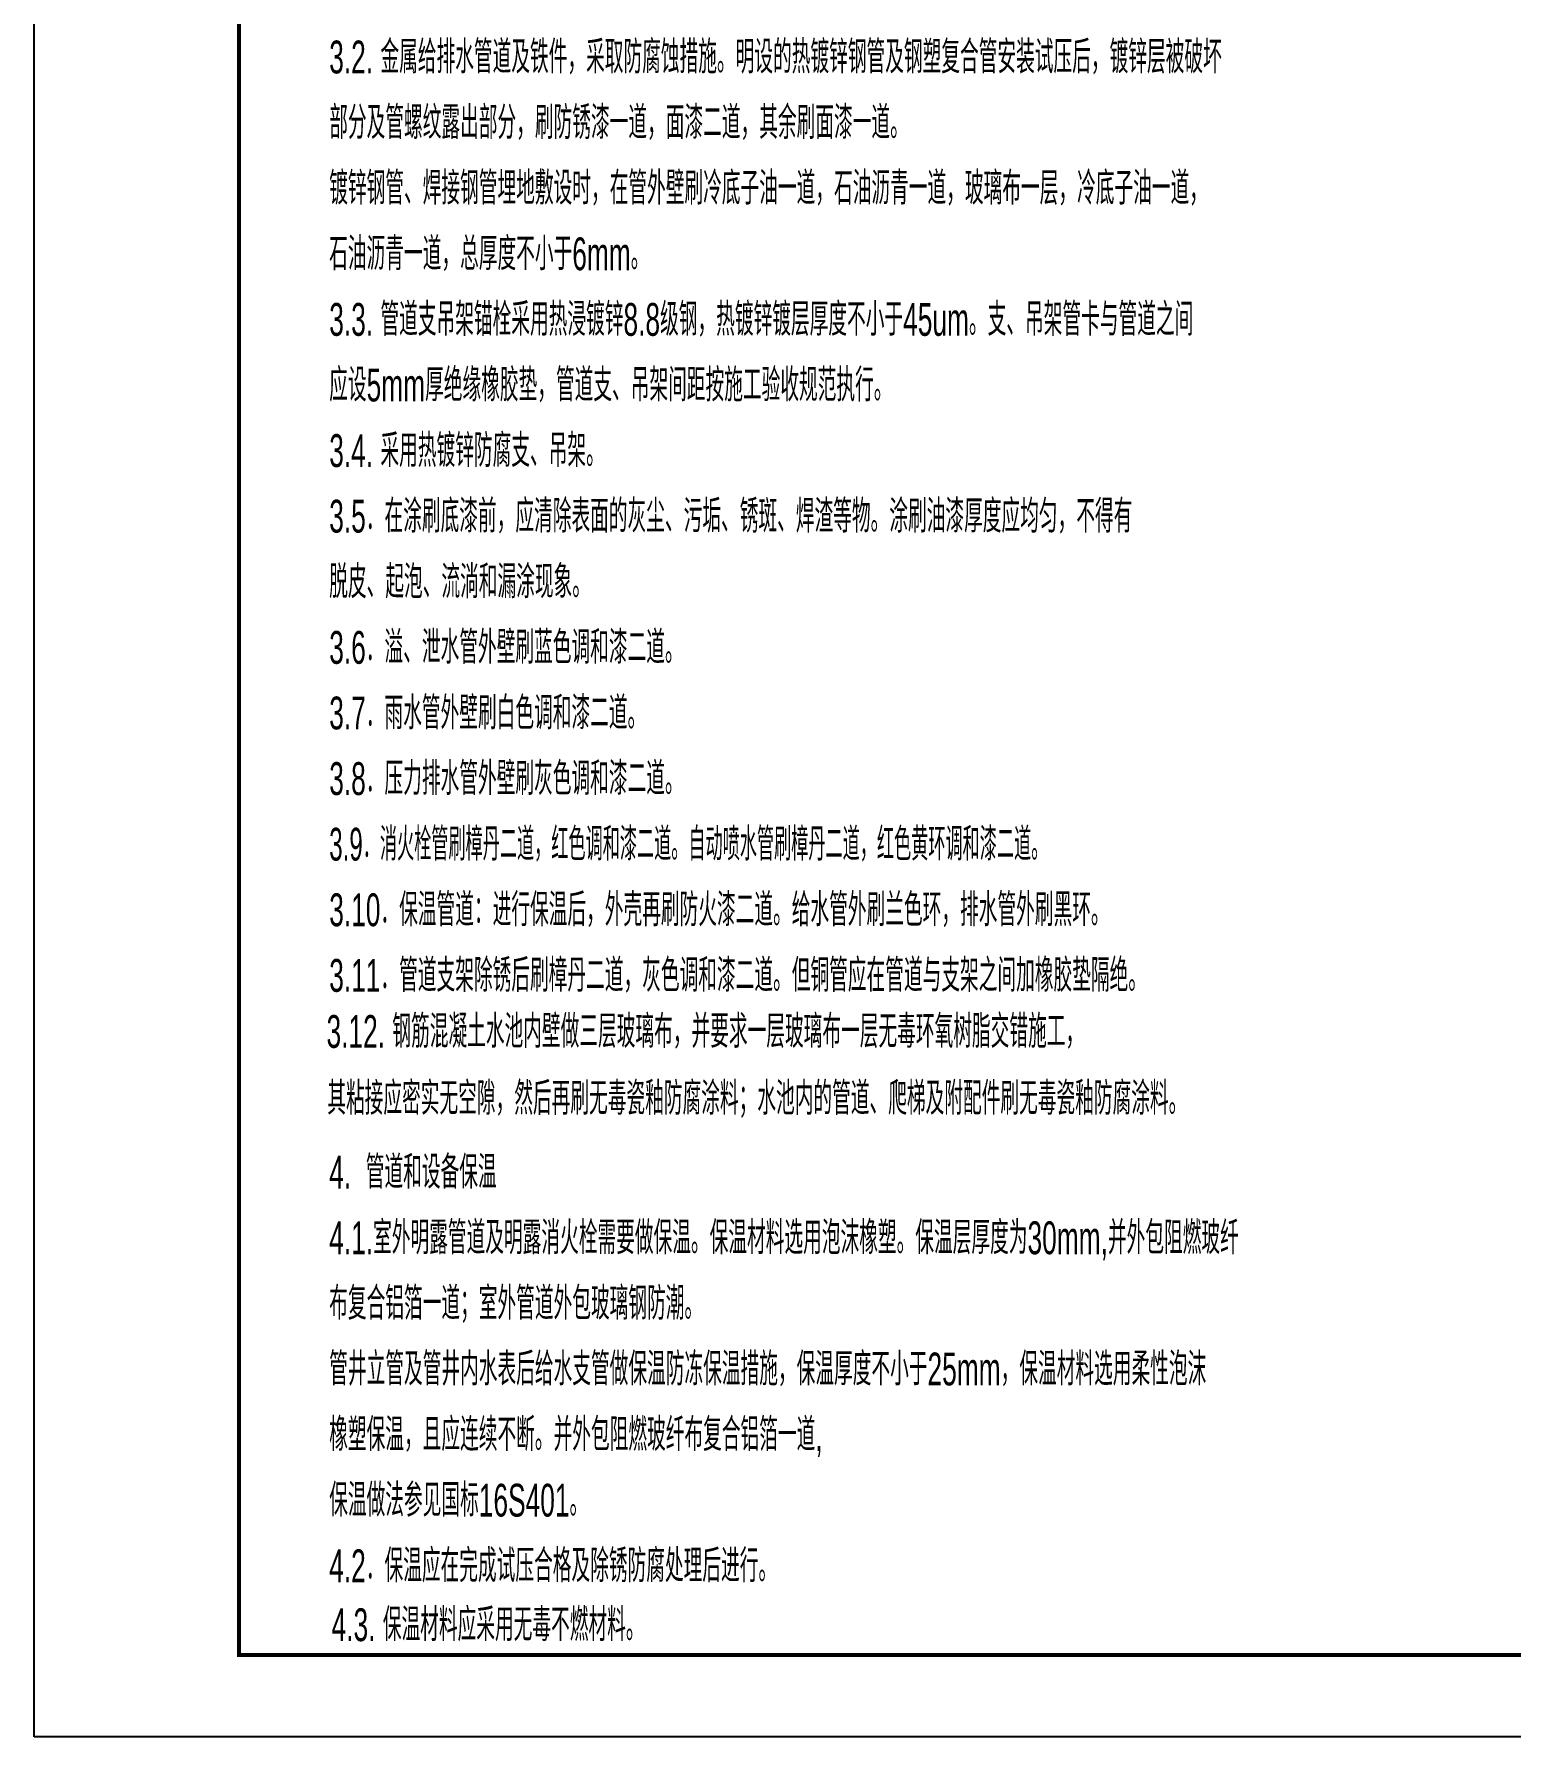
# Model space of a CAD drawing. Header units: inches. Extents: x -1293886 to -986005, y -15154 to 203628.
# Drawn here: x -1271634 to -1253624, y 76427 to 97194 of the extents above; entities that cross this region are included whole.
import ezdxf

# ---------------------------------------------------------------- set-up
doc = ezdxf.new("R2010")
doc.units = ezdxf.units.IN
doc.header["$LTSCALE"] = 100
doc.header["$MEASUREMENT"] = 0
doc.layers.add('nb-plugin', color=7, linetype='Continuous', true_color=0xffffff)
for name, color, linetype in [('W_DIM', 4, 'Continuous'), ('WZ', 6, 'Continuous'), ('图框', 7, 'Continuous')]:
    doc.layers.add(name, color=color, linetype=linetype)
doc.styles.add('DIM_FONT', font='bzxw.shx', dxfattribs={"width": 0.55, "bigfont": 'bzhz.shx'})

# ---------------------------------------------------------------- blocks, each defined once
blk = doc.blocks.new('nb-594-420-1-100-c2de73c1-9880-4671-acc2-784e2fc0a41b')
at = {"layer": 'W_DIM', "color": 7, "true_color": 0xffffff}
blk.add_lwpolyline([(0, 0), (0, 42000), (59400, 42000), (59400, 0)], close=True, dxfattribs=at)

msp = doc.modelspace()

# ---------------------------------------------------------------- linework, layer by layer
at = {"layer": '图框', "color": 4}
msp.add_lwpolyline([(-1271633.8, 76427.1), (-1271633.8, 118427.1), (-1212233.8, 118427.1), (-1212233.8, 76427.1)], close=True, dxfattribs=at)
at = {"layer": '图框', "color": 4, "const_width": 50}
msp.add_lwpolyline([(-1269133.8, 77427.1), (-1269133.8, 117427.1), (-1213233.8, 117427.1), (-1213233.8, 77427.1)], close=True, dxfattribs=at)

# ---------------------------------------------------------------- block references
at = {"layer": 'nb-plugin'}
msp.add_blockref('nb-594-420-1-100-c2de73c1-9880-4671-acc2-784e2fc0a41b', (-1271633.8, 76427.1), dxfattribs=at)

# ---------------------------------------------------------------- texts
at = {"layer": 'WZ', "style": 'DIM_FONT'}
for s, width, p in [('3.2. 金属给排水管道及铁件，采取防腐蚀措施。明设的热镀锌钢管及钢塑复合管安装试压后，镀锌层被破坏', 0.6, (-1268034.4, 96714.4)), ('部分及管螺纹露出部分，刷防锈漆一道，面漆二道，其余刷面漆一道。', 0.6, (-1268034.4, 95914.4)), ('镀锌钢管、焊接钢管埋地敷设时，在管外壁刷冷底子油一道，石油沥青一道，玻璃布一层，冷底子油一道，', 0.6, (-1268034.4, 95114.4)), ('石油沥青一道，总厚度不小于6mm。', 0.6, (-1268034.4, 94314.4)), ('3.3. 管道支吊架锚栓采用热浸镀锌8.8级钢，热镀锌镀层厚度不小于45um。支、吊架管卡与管道之间', 0.6, (-1268034.4, 93514.4)), ('应设5mm厚绝缘橡胶垫，管道支、吊架间距按施工验收规范执行。', 0.6, (-1268034.4, 92714.4)), ('3.4. 采用热镀锌防腐支、吊架。', 0.6, (-1268034.4, 91914.4)), ('3.5．在涂刷底漆前，应清除表面的灰尘、污垢、锈斑、焊渣等物。涂刷油漆厚度应均匀，不得有', 0.6, (-1268034.4, 91114.4)), ('脱皮、起泡、流淌和漏涂现象。', 0.6, (-1268034.4, 90314.4)), ('3.6．溢、泄水管外壁刷蓝色调和漆二道。', 0.6, (-1268034.4, 89514.4)), ('3.7．雨水管外壁刷白色调和漆二道。', 0.6, (-1268034.4, 88714.4)), ('3.8．压力排水管外壁刷灰色调和漆二道。', 0.6, (-1268034.4, 87914.4)), ('3.9．消火栓管刷樟丹二道，红色调和漆二道。自动喷水管刷樟丹二道，红色黄环调和漆二道。', 0.55, (-1268034.4, 87114.4)), ('3.10．保温管道：进行保温后，外壳再刷防火漆二道。给水管外刷兰色环，排水管外刷黑环。', 0.6, (-1268034.4, 86314.4)), ('3.11．管道支架除锈后刷樟丹二道，灰色调和漆二道。但铜管应在管道与支架之间加橡胶垫隔绝。', 0.6, (-1268034.4, 85514.4)), ('3.12. 钢筋混凝土水池内壁做三层玻璃布，并要求一层玻璃布一层无毒环氧树脂交错施工，', 0.6, (-1268067.2, 84831)), ('其粘接应密实无空隙，然后再刷无毒瓷釉防腐涂料；水池内的管道、爬梯及附配件刷无毒瓷釉防腐涂料。', 0.6, (-1268057.7, 84014.3)), ('4.  管道和设备保温', 0.6, (-1268034.4, 83114.4)), ('4.1.室外明露管道及明露消火栓需要做保温。保温材料选用泡沫橡塑。保温层厚度为30mm,并外包阻燃玻纤', 0.6, (-1268034.4, 82314.4)), ('布复合铝箔一道；室外管道外包玻璃钢防潮。', 0.6, (-1268034.4, 81514.4)), ('管井立管及管井内水表后给水支管做保温防冻保温措施，保温厚度不小于25mm，保温材料选用柔性泡沫', 0.6, (-1268034.4, 80714.4)), ('橡塑保温，且应连续不断。并外包阻燃玻纤布复合铝箔一道,', 0.6, (-1268034.4, 79914.4)), ('保温做法参见国标16S401。', 0.6, (-1268034.4, 79114.4)), ('4.2．保温应在完成试压合格及除锈防腐处理后进行。', 0.6, (-1268034.4, 78314.4)), ('4.3. 保温材料应采用无毒不燃材料。', 0.6, (-1268005.2, 77595.7))]:
    msp.add_text(s, height=400, dxfattribs=dict(at, width=width)).set_placement(p)

doc.saveas('drawing.dxf')
